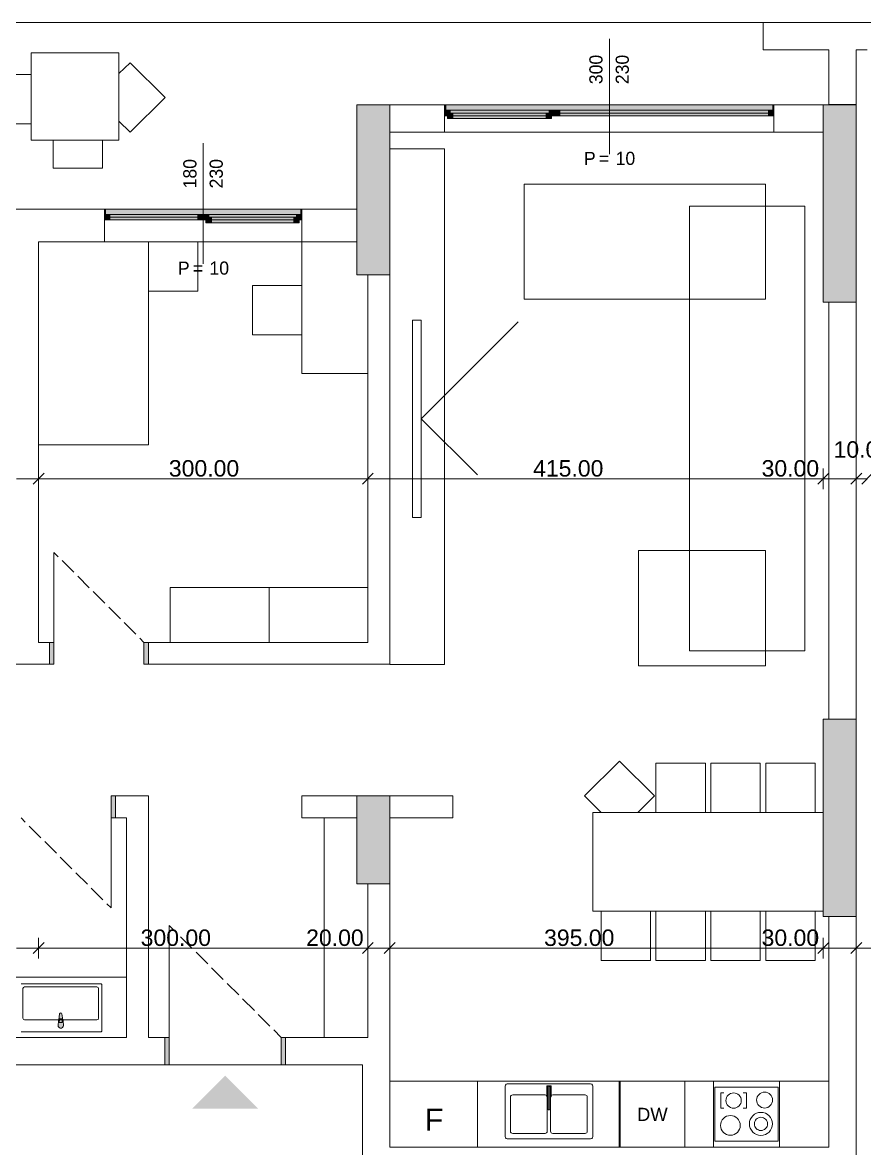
# Model space of a CAD drawing. Header units: millimetres. Extents: x 5493291 to 5652041, y -5155064 to -5098765.
# Drawn here: x 5575959 to 5583631, y -5120854 to -5110591 of the extents above; entities that cross this region are included whole.
import ezdxf

# ---------------------------------------------------------------- set-up
doc = ezdxf.new("R2010")
doc.units = ezdxf.units.MM
doc.header["$MEASUREMENT"] = 0
for name, color, linetype, lineweight in [('Drawing & Figure_Pen_No__1', 7, 'Continuous', 13), ('Drawing & Figure_Pen_No__101', 252, 'Continuous', 13), ('Drawing & Figure_Pen_No__2', 8, 'Continuous', 13)]:
    doc.layers.add(name, color=color, linetype=linetype, lineweight=lineweight)
for name, color, linetype, lineweight, true_color in [('Drawing & Figure_Pen_No__102', 7, 'Continuous', 13, 0xcccccc), ('Drawing & Figure_Pen_No__105', 7, 'Continuous', 13, 0xcae6ff), ('Drawing & Figure_Pen_No__145', 7, 'Continuous', 13, 0x0077b0), ('Drawing & Figure_Pen_No__181', 7, 'Continuous', 5, 0x282828), ('Drawing & Figure_Pen_No__61', 7, 'Continuous', 13, 0x6a6a6a), ('Drawing & Figure_Pen_No__62', 7, 'Continuous', 13, 0xaaaaaa), ('Drawing & Figure_Pen_No__65', 7, 'Continuous', 20, 0x80c2ff)]:
    doc.layers.add(name, color=color, linetype=linetype, lineweight=lineweight, true_color=true_color)
doc.styles.add('GENERATED_STYLE_1', font='GIL_____.TTF')
doc.styles.add('GENERATED_STYLE_2', font='arial.ttf')
doc.styles.add('GENERATED_STYLE_3', font='ARIALUNI.ttf')

msp = doc.modelspace()

# ---------------------------------------------------------------- hatches: boundary and pattern name
at = {"layer": 'Drawing & Figure_Pen_No__1', "linetype": 'Continuous', "lineweight": 0, "true_color": 0x000000}
for points in [[(5579306, -5111341), (5579006, -5111341), (5579006, -5112891), (5579306, -5112891)], [(5583556, -5111341), (5583255, -5111341), (5583255, -5113139), (5583556, -5113139)], [(5583556, -5116941), (5583255, -5116941), (5583255, -5118741), (5583556, -5118741)], [(5579306, -5118441), (5579306, -5117641), (5579006, -5117641), (5579006, -5118441)], [(5578105, -5120491), (5577805, -5120191), (5577505, -5120491)]]:
    msp.add_hatch(color=18, dxfattribs=at).paths.add_polyline_path(points)
at = {"layer": 'Drawing & Figure_Pen_No__1', "linetype": 'Continuous', "lineweight": 0, "true_color": 0xffffff}
for points in [[(5582805, -5111391), (5582805, -5111341), (5582795, -5111341), (5579815, -5111341), (5579805, -5111341), (5579805, -5111391)], [(5579805, -5111341), (5579805, -5111391), (5579815, -5111391), (5579815, -5111341)], [(5579805, -5111391), (5579805, -5111441), (5579830, -5111441), (5579830, -5111416), (5579856, -5111416), (5579856, -5111391)], [(5579881, -5111466), (5580731, -5111466), (5580731, -5111416), (5580756, -5111416), (5580756, -5111391), (5579856, -5111391), (5579856, -5111416), (5579881, -5111416)], [(5580805, -5111441), (5580805, -5111391), (5580756, -5111391), (5580756, -5111416), (5580780, -5111416), (5580780, -5111441)], [(5580805, -5111391), (5580805, -5111441), (5580855, -5111441), (5580855, -5111391)], [(5582756, -5111441), (5582756, -5111391), (5580855, -5111391), (5580855, -5111441)], [(5582805, -5111441), (5582805, -5111391), (5582756, -5111391), (5582756, -5111441)], [(5582795, -5111341), (5582795, -5111391), (5582805, -5111391), (5582805, -5111341)], [(5579830, -5111416), (5579830, -5111466), (5579881, -5111466), (5579881, -5111416)], [(5579881, -5111416), (5579881, -5111466), (5580731, -5111466), (5580731, -5111416)], [(5580780, -5111466), (5580780, -5111416), (5580731, -5111416), (5580731, -5111466)], [(5576705, -5112341), (5578505, -5112341), (5578505, -5112291), (5578495, -5112291), (5576715, -5112291), (5576705, -5112291)], [(5576715, -5112291), (5576705, -5112291), (5576705, -5112341), (5576715, -5112341)], [(5578505, -5112291), (5578495, -5112291), (5578495, -5112341), (5578505, -5112341)], [(5576705, -5112391), (5576755, -5112391), (5576755, -5112341), (5576705, -5112341)], [(5576755, -5112391), (5577555, -5112391), (5577555, -5112341), (5576755, -5112341)], [(5577605, -5112341), (5577555, -5112341), (5577555, -5112391), (5577605, -5112391)], [(5577605, -5112391), (5577630, -5112391), (5577630, -5112366), (5577655, -5112366), (5577655, -5112341), (5577605, -5112341)], [(5577630, -5112416), (5577680, -5112416), (5577680, -5112366), (5577630, -5112366)], [(5578431, -5112416), (5578431, -5112366), (5578455, -5112366), (5578455, -5112341), (5577655, -5112341), (5577655, -5112366), (5577680, -5112366), (5577680, -5112416)], [(5578431, -5112366), (5577680, -5112366), (5577680, -5112416), (5578431, -5112416)], [(5578480, -5112366), (5578431, -5112366), (5578431, -5112416), (5578480, -5112416)], [(5578505, -5112341), (5578455, -5112341), (5578455, -5112366), (5578480, -5112366), (5578480, -5112391), (5578505, -5112391)], [(5576205, -5116241), (5576205, -5116441), (5576245, -5116441), (5576245, -5116241)], [(5577105, -5116441), (5577105, -5116241), (5577065, -5116241), (5577065, -5116441)], [(5576805, -5117841), (5576805, -5117641), (5576765, -5117641), (5576765, -5117841)], [(5576282, -5119732), (5576284, -5119743), (5576291, -5119751), (5576302, -5119756), (5576313, -5119756), (5576322, -5119751), (5576329, -5119743), (5576332, -5119732), (5576328, -5119690), (5576325, -5119680), (5576318, -5119627), (5576315, -5119620), (5576307, -5119618), (5576300, -5119620), (5576296, -5119627), (5576289, -5119680), (5576286, -5119690)], [(5577255, -5119841), (5577255, -5120091), (5577295, -5120091), (5577295, -5119841)], [(5578355, -5120091), (5578355, -5119841), (5578315, -5119841), (5578315, -5120091)], [(5580775, -5120347), (5580775, -5120282), (5580735, -5120282), (5580735, -5120347), (5580747, -5120347), (5580747, -5120296), (5580749, -5120290), (5580756, -5120287), (5580761, -5120290), (5580764, -5120296), (5580764, -5120347)], [(5580764, -5120494), (5580764, -5120296), (5580761, -5120290), (5580756, -5120287), (5580749, -5120290), (5580747, -5120296), (5580747, -5120494), (5580749, -5120501), (5580756, -5120503), (5580761, -5120501)], [(5580736, -5120383), (5580747, -5120383), (5580747, -5120348), (5580736, -5120348)], [(5580775, -5120383), (5580775, -5120348), (5580764, -5120348), (5580764, -5120383)]]:
    msp.add_hatch(color=7, dxfattribs=at).paths.add_polyline_path(points)

# ---------------------------------------------------------------- linework, layer by layer
at = {"layer": 'Drawing & Figure_Pen_No__1', "color": 7, "linetype": 'Continuous', "lineweight": 13}
for points in [[(5594405, -5110591), (5565005, -5110591)], [(5594405, -5110591), (5565005, -5110591)], [(5584506, -5110591), (5582706, -5110591)], [(5582706, -5110591), (5582706, -5110841)], [(5582706, -5110841), (5583306, -5110841)], [(5583306, -5110841), (5583306, -5111339)], [(5583556, -5111339), (5583556, -5110841)], [(5583556, -5110841), (5583656, -5110841)], [(5579306, -5111341), (5579006, -5111341)], [(5579006, -5111341), (5579006, -5112891)], [(5579805, -5111341), (5579306, -5111341)], [(5579306, -5111341), (5579306, -5111591)], [(5579306, -5112891), (5579306, -5111341)], [(5579805, -5111341), (5579805, -5111391)], [(5579805, -5111341), (5579805, -5111391)], [(5579805, -5111391), (5579805, -5111441)], [(5582805, -5111341), (5582805, -5111391)], [(5582805, -5111341), (5582805, -5111391)], [(5583255, -5111341), (5582805, -5111341)], [(5582805, -5111391), (5582805, -5111441)], [(5583255, -5111591), (5583255, -5111341)], [(5583556, -5111341), (5583255, -5111341)], [(5583255, -5111341), (5583255, -5113139)], [(5583306, -5111339), (5583556, -5111339)], [(5583556, -5113139), (5583556, -5111341)], [(5579805, -5111441), (5579805, -5111591)], [(5582805, -5111441), (5582805, -5111591)], [(5579306, -5111591), (5579805, -5111591)], [(5582805, -5111591), (5583255, -5111591)], [(5576705, -5112291), (5575305, -5112291)], [(5576705, -5112291), (5576705, -5112341)], [(5576705, -5112291), (5576705, -5112341)], [(5578505, -5112291), (5578505, -5112341)], [(5578505, -5112291), (5578505, -5112341)], [(5579006, -5112291), (5578505, -5112291)], [(5579006, -5112591), (5579006, -5112291)], [(5576705, -5112341), (5576705, -5112391)], [(5576705, -5112391), (5576705, -5112591)], [(5578505, -5112341), (5578505, -5112391)], [(5578505, -5112391), (5578505, -5112591)], [(5576105, -5116241), (5576105, -5112591)], [(5576105, -5112591), (5576705, -5112591)], [(5578505, -5112591), (5579006, -5112591)], [(5579006, -5112891), (5579306, -5112891)], [(5579105, -5112891), (5579105, -5116241)], [(5579306, -5112891), (5579105, -5112891)], [(5579306, -5116241), (5579306, -5112891)], [(5583255, -5113139), (5583556, -5113139)], [(5583306, -5113139), (5583306, -5116941)], [(5583556, -5113139), (5583306, -5113139)], [(5583556, -5116941), (5583556, -5113139)], [(5576105, -5114844), (5576105, -5114656)], [(5579105, -5114844), (5579105, -5114656)], [(5583255, -5114844), (5583255, -5114656)], [(5583556, -5114844), (5583556, -5114656)], [(5575905, -5114750), (5576105, -5114750)], [(5576105, -5114750), (5579105, -5114750)], [(5579105, -5114750), (5583255, -5114750)], [(5583255, -5114750), (5583556, -5114750)], [(5583556, -5114750), (5583656, -5114750)], [(5576205, -5116241), (5576105, -5116241)], [(5576205, -5116241), (5576183, -5116241)], [(5576205, -5116241), (5576183, -5116241)], [(5576205, -5116241), (5576183, -5116241)], [(5576205, -5116241), (5576205, -5116441)], [(5576205, -5116241), (5576205, -5116441)], [(5576205, -5116241), (5576205, -5116441)], [(5577105, -5116241), (5577127, -5116241)], [(5577105, -5116241), (5577105, -5116441)], [(5579105, -5116241), (5577105, -5116241)], [(5577105, -5116241), (5577105, -5116441)], [(5577105, -5116241), (5577105, -5116441)], [(5577105, -5116241), (5577127, -5116241)], [(5577105, -5116241), (5577127, -5116241)], [(5579306, -5116441), (5579306, -5116241)], [(5575805, -5116441), (5576205, -5116441)], [(5576205, -5116441), (5576183, -5116441)], [(5576205, -5116441), (5576183, -5116441)], [(5576205, -5116441), (5576183, -5116441)], [(5577105, -5116441), (5577127, -5116441)], [(5577105, -5116441), (5579306, -5116441)], [(5577105, -5116441), (5577127, -5116441)], [(5577105, -5116441), (5577127, -5116441)], [(5583556, -5116941), (5583255, -5116941)], [(5583255, -5116941), (5583255, -5118741)], [(5583306, -5116941), (5583556, -5116941)], [(5583556, -5118741), (5583556, -5116941)], [(5576805, -5117641), (5576827, -5117641)], [(5576805, -5117841), (5576805, -5117641)], [(5576905, -5117641), (5576805, -5117641)], [(5576805, -5117841), (5576805, -5117641)], [(5576805, -5117841), (5576805, -5117641)], [(5576805, -5117641), (5576827, -5117641)], [(5576805, -5117641), (5576827, -5117641)], [(5577105, -5117641), (5576905, -5117641)], [(5577105, -5119841), (5577105, -5117641)], [(5579006, -5117641), (5578505, -5117641)], [(5578505, -5117641), (5578505, -5117841)], [(5579006, -5117841), (5579006, -5117641)], [(5579306, -5117641), (5579006, -5117641)], [(5579006, -5117641), (5579006, -5118441)], [(5579879, -5117641), (5579306, -5117641)], [(5579306, -5117641), (5579306, -5117841)], [(5579306, -5118441), (5579306, -5117641)], [(5579879, -5117841), (5579879, -5117641)], [(5576805, -5117841), (5576827, -5117841)], [(5576805, -5117841), (5576905, -5117841)], [(5576805, -5117841), (5576827, -5117841)], [(5576805, -5117841), (5576827, -5117841)], [(5576905, -5117841), (5576905, -5119841)], [(5578505, -5117841), (5579006, -5117841)], [(5579306, -5117841), (5579879, -5117841)], [(5579006, -5118441), (5579306, -5118441)], [(5579105, -5118441), (5579105, -5119841)], [(5579306, -5118441), (5579105, -5118441)], [(5579306, -5119841), (5579306, -5118441)], [(5583255, -5118741), (5583556, -5118741)], [(5583306, -5118741), (5583306, -5120841)], [(5583556, -5118741), (5583306, -5118741)], [(5583556, -5123742), (5583556, -5118741)], [(5576105, -5119121), (5576105, -5118934)], [(5579105, -5119121), (5579105, -5118934)], [(5579306, -5119121), (5579306, -5118934)], [(5583255, -5119121), (5583255, -5118934)], [(5583556, -5119121), (5583556, -5118934)], [(5575905, -5119027), (5576105, -5119027)], [(5576105, -5119027), (5579105, -5119027)], [(5579105, -5119027), (5579306, -5119027)], [(5579306, -5119027), (5583255, -5119027)], [(5583255, -5119027), (5583556, -5119027)], [(5583556, -5119027), (5583906, -5119027)], [(5576905, -5119841), (5574800, -5119841)], [(5577255, -5119841), (5577105, -5119841)], [(5577255, -5119841), (5577233, -5119841)], [(5577255, -5119841), (5577233, -5119841)], [(5577255, -5119841), (5577233, -5119841)], [(5577255, -5119841), (5577255, -5120091)], [(5577255, -5119841), (5577255, -5120091)], [(5577255, -5119841), (5577255, -5120091)], [(5578355, -5119841), (5578377, -5119841)], [(5578355, -5119841), (5578355, -5120091)], [(5579105, -5119841), (5578355, -5119841)], [(5578355, -5119841), (5578355, -5120091)], [(5578355, -5119841), (5578355, -5120091)], [(5578355, -5119841), (5578377, -5119841)], [(5578355, -5119841), (5578377, -5119841)], [(5579306, -5120091), (5579306, -5119841)], [(5579055, -5120092), (5561955, -5120092)], [(5566455, -5120091), (5577255, -5120091)], [(5577255, -5120091), (5577233, -5120091)], [(5577255, -5120091), (5577233, -5120091)], [(5577255, -5120091), (5577233, -5120091)], [(5578355, -5120091), (5578377, -5120091)], [(5578355, -5120091), (5579055, -5120091)], [(5578355, -5120091), (5578377, -5120091)], [(5578355, -5120091), (5578377, -5120091)], [(5579055, -5120091), (5579055, -5121892)], [(5579055, -5121892), (5579055, -5120092)], [(5579306, -5120841), (5579306, -5120091)], [(5583306, -5120841), (5579306, -5120841)]]:
    msp.add_lwpolyline(points, dxfattribs=at)
at = {"layer": 'Drawing & Figure_Pen_No__101', "color": 252, "linetype": 'Continuous', "lineweight": 13}
for points in [[(5576037, -5110866), (5576837, -5110866)], [(5576037, -5111664), (5576037, -5110866)], [(5576837, -5110866), (5576837, -5111664)], [(5576837, -5111057), (5576939, -5110958)], [(5576939, -5110958), (5577257, -5111274)], [(5575588, -5111064), (5576037, -5111064)], [(5576037, -5111064), (5576037, -5111514)], [(5577257, -5111274), (5576939, -5111592)], [(5576939, -5111592), (5576837, -5111491)], [(5576037, -5111514), (5575588, -5111514)], [(5576837, -5111664), (5576037, -5111664)], [(5576237, -5111919), (5576237, -5111664)], [(5576688, -5111664), (5576688, -5111919)], [(5579805, -5111741), (5579306, -5111741)], [(5579306, -5111741), (5579306, -5116443)], [(5579805, -5116443), (5579805, -5111741)], [(5576688, -5111919), (5576237, -5111919)], [(5580529, -5113114), (5580529, -5112064)], [(5580529, -5112064), (5582729, -5112064)], [(5582729, -5112064), (5582729, -5113114)], [(5582037, -5116319), (5582037, -5112264)], [(5582037, -5112264), (5583087, -5112264)], [(5583087, -5112264), (5583087, -5116319)], [(5576105, -5114441), (5576105, -5112591)], [(5576105, -5112591), (5577105, -5112591)], [(5577105, -5112591), (5577105, -5114441)], [(5577105, -5112591), (5577105, -5113041)], [(5577555, -5112591), (5577105, -5112591)], [(5577555, -5113041), (5577555, -5112591)], [(5579006, -5112591), (5578505, -5112591)], [(5578505, -5112591), (5578505, -5113791)], [(5579006, -5112891), (5579006, -5112591)], [(5577105, -5113041), (5577555, -5113041)], [(5578505, -5112987), (5578055, -5112987)], [(5578055, -5112987), (5578055, -5113437)], [(5578505, -5113437), (5578505, -5112987)], [(5582729, -5113114), (5580529, -5113114)], [(5579592, -5113303), (5579513, -5113303)], [(5579513, -5113303), (5579513, -5115103)], [(5579592, -5115103), (5579592, -5113303)], [(5579592, -5114203), (5580476, -5113319)], [(5578055, -5113437), (5578505, -5113437)], [(5578505, -5113791), (5579105, -5113791)], [(5579592, -5114203), (5580103, -5114713)], [(5577105, -5114441), (5576105, -5114441)], [(5579513, -5115103), (5579592, -5115103)], [(5581572, -5116454), (5581572, -5115404)], [(5581572, -5115404), (5582729, -5115404)], [(5582729, -5115404), (5582729, -5116454)], [(5578205, -5115741), (5577305, -5115741)], [(5577305, -5115741), (5577305, -5116241)], [(5578205, -5116241), (5578205, -5115741)], [(5579105, -5115741), (5578205, -5115741)], [(5578205, -5115741), (5578205, -5116241)], [(5579105, -5116241), (5579105, -5115741)], [(5577305, -5116241), (5578205, -5116241)], [(5578205, -5116241), (5579105, -5116241)], [(5583087, -5116319), (5582037, -5116319)], [(5579306, -5116443), (5579805, -5116443)], [(5582729, -5116454), (5581572, -5116454)], [(5581080, -5117641), (5581398, -5117323)], [(5581398, -5117323), (5581716, -5117641)], [(5581730, -5117342), (5582181, -5117342)], [(5581730, -5117792), (5581730, -5117342)], [(5582181, -5117342), (5582181, -5117792)], [(5582230, -5117342), (5582680, -5117342)], [(5582230, -5117792), (5582230, -5117342)], [(5582680, -5117342), (5582680, -5117792)], [(5582731, -5117342), (5583180, -5117342)], [(5582731, -5117792), (5582731, -5117342)], [(5583180, -5117342), (5583180, -5117792)], [(5581230, -5117792), (5581080, -5117641)], [(5581716, -5117641), (5581565, -5117792)], [(5578706, -5117841), (5578706, -5119841)], [(5581155, -5118692), (5581155, -5117792)], [(5581155, -5117792), (5583255, -5117792)], [(5582181, -5117792), (5581730, -5117792)], [(5582680, -5117792), (5582230, -5117792)], [(5583180, -5117792), (5582731, -5117792)], [(5583255, -5117792), (5583255, -5118692)], [(5583255, -5118692), (5581155, -5118692)], [(5581230, -5118692), (5581680, -5118692)], [(5581230, -5119142), (5581230, -5118692)], [(5581680, -5118692), (5581680, -5119142)], [(5581730, -5118692), (5582181, -5118692)], [(5581730, -5119142), (5581730, -5118692)], [(5582181, -5118692), (5582181, -5119142)], [(5582230, -5118692), (5582680, -5118692)], [(5582230, -5119142), (5582230, -5118692)], [(5582680, -5118692), (5582680, -5119142)], [(5582731, -5118692), (5583180, -5118692)], [(5582731, -5119142), (5582731, -5118692)], [(5583180, -5118692), (5583180, -5119142)], [(5581680, -5119142), (5581230, -5119142)], [(5582181, -5119142), (5581730, -5119142)], [(5582680, -5119142), (5582230, -5119142)], [(5583180, -5119142), (5582731, -5119142)], [(5576905, -5119291), (5574850, -5119291)], [(5576667, -5119352), (5575947, -5119352)], [(5575962, -5119397), (5575962, -5119667)], [(5576637, -5119382), (5575977, -5119382)], [(5576652, -5119667), (5576652, -5119397)], [(5576675, -5119354), (5576667, -5119352)], [(5576680, -5119359), (5576675, -5119354)], [(5576682, -5119367), (5576680, -5119359)], [(5576682, -5119777), (5576682, -5119367)], [(5575977, -5119682), (5576637, -5119682)], [(5576282, -5119732), (5576286, -5119690)], [(5576286, -5119690), (5576289, -5119680)], [(5576289, -5119680), (5576296, -5119627)], [(5576293, -5119692), (5576293, -5119707)], [(5576293, -5119707), (5576321, -5119707)], [(5576296, -5119627), (5576300, -5119620)], [(5576300, -5119620), (5576307, -5119618)], [(5576307, -5119618), (5576315, -5119620)], [(5576315, -5119620), (5576318, -5119627)], [(5576318, -5119627), (5576325, -5119680)], [(5576321, -5119707), (5576321, -5119692)], [(5576325, -5119680), (5576328, -5119690)], [(5576328, -5119690), (5576332, -5119732)], [(5575947, -5119792), (5576667, -5119792)], [(5576284, -5119743), (5576282, -5119732)], [(5576291, -5119751), (5576284, -5119743)], [(5576302, -5119756), (5576291, -5119751)], [(5576313, -5119756), (5576302, -5119756)], [(5576322, -5119751), (5576313, -5119756)], [(5576329, -5119743), (5576322, -5119751)], [(5576332, -5119732), (5576329, -5119743)], [(5576667, -5119792), (5576675, -5119790)], [(5576675, -5119790), (5576680, -5119784)], [(5576680, -5119784), (5576682, -5119777)]]:
    msp.add_lwpolyline(points, dxfattribs=at)
for points in [[(5575962, -5119397, -0.413726), (5575977, -5119382)], [(5576637, -5119382, -0.413747), (5576652, -5119397)], [(5575977, -5119682, -0.413726), (5575962, -5119667)], [(5576289, -5119680, -0.245716), (5576307, -5119671, -0.264317), (5576325, -5119680)], [(5576293, -5119692, -0.413711), (5576307, -5119678, -0.413753), (5576321, -5119692)], [(5576652, -5119667, -0.413747), (5576637, -5119682)]]:
    msp.add_lwpolyline(points, format="xyb", dxfattribs=at)
at = {"layer": 'Drawing & Figure_Pen_No__102', "color": 254, "linetype": 'Continuous', "lineweight": 13, "true_color": 0xcccccc}
for points in [[(5581405, -5120241), (5580105, -5120241)], [(5580105, -5120841), (5580105, -5120241)], [(5580355, -5120286), (5580358, -5120276)], [(5580355, -5120746), (5580355, -5120286)], [(5580358, -5120276), (5580365, -5120269)], [(5580365, -5120269), (5580375, -5120266)], [(5580375, -5120266), (5581135, -5120266)], [(5580735, -5120347), (5580735, -5120282)], [(5580735, -5120282), (5580775, -5120282)], [(5580747, -5120296), (5580749, -5120290)], [(5580749, -5120290), (5580747, -5120296)], [(5580747, -5120494), (5580747, -5120296)], [(5580747, -5120296), (5580747, -5120347)], [(5580749, -5120290), (5580756, -5120287)], [(5580756, -5120287), (5580749, -5120290)], [(5580756, -5120287), (5580761, -5120290)], [(5580761, -5120290), (5580756, -5120287)], [(5580761, -5120290), (5580764, -5120296)], [(5580764, -5120296), (5580761, -5120290)], [(5580764, -5120296), (5580764, -5120494)], [(5580764, -5120347), (5580764, -5120296)], [(5580775, -5120282), (5580775, -5120347)], [(5581135, -5120266), (5581145, -5120269)], [(5581145, -5120269), (5581153, -5120276)], [(5581153, -5120276), (5581155, -5120286)], [(5581155, -5120286), (5581155, -5120746)], [(5581995, -5120241), (5581395, -5120241)], [(5581395, -5120841), (5581395, -5120241)], [(5581405, -5120841), (5581405, -5120241)], [(5581995, -5120841), (5581995, -5120241)], [(5582855, -5120241), (5582255, -5120241)], [(5582255, -5120841), (5582255, -5120241)], [(5582266, -5120786), (5582266, -5120296)], [(5582266, -5120296), (5582845, -5120296)], [(5582845, -5120296), (5582845, -5120786)], [(5582855, -5120841), (5582855, -5120241)], [(5580405, -5120696), (5580405, -5120386)], [(5580425, -5120366), (5580720, -5120366)], [(5580747, -5120347), (5580735, -5120347)], [(5580736, -5120383), (5580736, -5120348)], [(5580736, -5120348), (5580747, -5120348)], [(5580747, -5120383), (5580736, -5120383)], [(5580740, -5120386), (5580740, -5120696)], [(5580747, -5120348), (5580747, -5120383)], [(5580775, -5120347), (5580764, -5120347)], [(5580764, -5120383), (5580764, -5120348)], [(5580764, -5120348), (5580775, -5120348)], [(5580775, -5120383), (5580764, -5120383)], [(5580770, -5120696), (5580770, -5120386)], [(5580775, -5120348), (5580775, -5120383)], [(5580791, -5120366), (5581085, -5120366)], [(5581105, -5120386), (5581105, -5120696)], [(5582321, -5120488), (5582321, -5120348)], [(5582350, -5120348), (5582321, -5120348)], [(5582555, -5120348), (5582526, -5120348)], [(5582555, -5120488), (5582555, -5120348)], [(5580749, -5120501), (5580747, -5120494)], [(5580756, -5120503), (5580749, -5120501)], [(5580761, -5120501), (5580756, -5120503)], [(5580764, -5120494), (5580761, -5120501)], [(5582350, -5120488), (5582321, -5120488)], [(5582555, -5120488), (5582526, -5120488)], [(5580720, -5120716), (5580425, -5120716)], [(5581085, -5120716), (5580791, -5120716)], [(5581405, -5120841), (5580105, -5120841)], [(5580358, -5120756), (5580355, -5120746)], [(5580365, -5120764), (5580358, -5120756)], [(5580375, -5120766), (5580365, -5120764)], [(5581135, -5120766), (5580375, -5120766)], [(5581145, -5120764), (5581135, -5120766)], [(5581153, -5120756), (5581145, -5120764)], [(5581155, -5120746), (5581153, -5120756)], [(5581995, -5120841), (5581395, -5120841)], [(5582855, -5120841), (5582255, -5120841)], [(5582845, -5120786), (5582266, -5120786)]]:
    msp.add_lwpolyline(points, dxfattribs=at)
for points in [[(5580405, -5120386, -0.413718), (5580425, -5120366)], [(5580720, -5120366, -0.413733), (5580740, -5120386)], [(5580770, -5120386, -0.413746), (5580791, -5120366)], [(5581085, -5120366, -0.413746), (5581105, -5120386)], [(5580425, -5120716, -0.413716), (5580405, -5120696)], [(5580740, -5120696, -0.413732), (5580720, -5120716)], [(5580791, -5120716, -0.413745), (5580770, -5120696)], [(5581105, -5120696, -0.413745), (5581085, -5120716)]]:
    msp.add_lwpolyline(points, format="xyb", dxfattribs=at)
for points in [[(5582508, -5120417, 0.414214), (5582438, -5120347, 0.414214), (5582368, -5120417, 0.414214), (5582438, -5120487, 0.414214)], [(5582793, -5120412, 0.414214), (5582721, -5120340, 0.414214), (5582648, -5120412, 0.414214), (5582721, -5120485, 0.414214)], [(5582792, -5120630, 0.414214), (5582687, -5120525, 0.414214), (5582582, -5120630, 0.414214), (5582687, -5120735, 0.414214)], [(5582499, -5120644, 0.414214), (5582409, -5120554, 0.414214), (5582319, -5120644, 0.414214), (5582409, -5120734, 0.414214)], [(5582747, -5120630, 0.414214), (5582687, -5120570, 0.414214), (5582627, -5120630, 0.414214), (5582687, -5120690, 0.414214)]]:
    msp.add_lwpolyline(points, format="xyb", close=True, dxfattribs=at)
at = {"layer": 'Drawing & Figure_Pen_No__145', "color": 144, "linetype": 'Continuous', "lineweight": 13, "true_color": 0x0077b0}
for points in [[(5581306, -5110741), (5581306, -5111791)], [(5577605, -5111691), (5577605, -5112791)], [(5576155, -5114700), (5576055, -5114800)], [(5579155, -5114700), (5579055, -5114800)], [(5583306, -5114700), (5583205, -5114800)], [(5583606, -5114700), (5583505, -5114800)], [(5583705, -5114700), (5583606, -5114800)], [(5576155, -5118977), (5576055, -5119077)], [(5579155, -5118977), (5579055, -5119077)], [(5579355, -5118977), (5579255, -5119077)], [(5583306, -5118977), (5583205, -5119077)], [(5583606, -5118977), (5583505, -5119077)]]:
    msp.add_lwpolyline(points, dxfattribs=at)
at = {"layer": 'Drawing & Figure_Pen_No__181', "color": 250, "linetype": 'Continuous', "lineweight": 5, "true_color": 0x282828}
for points in [[(5576284, -5115460), (5576245, -5115421)], [(5576425, -5115601), (5576319, -5115495)], [(5576567, -5115743), (5576461, -5115637)], [(5576708, -5115884), (5576602, -5115778)], [(5576850, -5116026), (5576744, -5115920)], [(5576991, -5116167), (5576885, -5116061)], [(5577065, -5116241), (5577026, -5116203)], [(5575945, -5117841), (5575984, -5117880)], [(5576019, -5117915), (5576125, -5118022)], [(5576161, -5118057), (5576267, -5118163)], [(5576302, -5118198), (5576408, -5118304)], [(5576444, -5118340), (5576550, -5118446)], [(5576585, -5118481), (5576691, -5118587)], [(5576726, -5118623), (5576765, -5118661)], [(5577363, -5118889), (5577295, -5118821)], [(5577504, -5119031), (5577399, -5118925)], [(5577646, -5119172), (5577540, -5119066)], [(5577788, -5119314), (5577681, -5119208)], [(5577929, -5119455), (5577823, -5119349)], [(5578071, -5119597), (5577964, -5119491)], [(5578212, -5119738), (5578106, -5119632)], [(5578315, -5119841), (5578247, -5119773)]]:
    msp.add_lwpolyline(points, dxfattribs=at)
at = {"layer": 'Drawing & Figure_Pen_No__2', "color": 8, "linetype": 'Continuous', "lineweight": 13}
for points in [[(5582805, -5111341), (5579805, -5111341)], [(5579805, -5111341), (5579805, -5111391)], [(5579815, -5111341), (5579805, -5111341)], [(5579805, -5111341), (5579805, -5111391)], [(5579805, -5111341), (5579805, -5111391)], [(5579805, -5111341), (5579805, -5111391)], [(5579805, -5111391), (5579815, -5111391)], [(5579805, -5111391), (5579856, -5111391)], [(5579805, -5111391), (5579805, -5111441)], [(5579805, -5111391), (5579805, -5111441)], [(5582795, -5111341), (5579815, -5111341)], [(5579815, -5111391), (5579815, -5111341)], [(5579856, -5111391), (5579856, -5111416)], [(5579856, -5111391), (5580756, -5111391)], [(5580756, -5111416), (5580756, -5111391)], [(5580756, -5111391), (5580805, -5111391)], [(5580805, -5111391), (5580855, -5111391)], [(5580855, -5111391), (5580855, -5111441)], [(5580855, -5111391), (5582756, -5111391)], [(5582756, -5111441), (5582756, -5111391)], [(5582756, -5111391), (5582805, -5111391)], [(5582795, -5111341), (5582795, -5111391)], [(5582805, -5111341), (5582795, -5111341)], [(5582795, -5111391), (5582805, -5111391)], [(5582805, -5111391), (5582805, -5111341)], [(5582805, -5111341), (5582805, -5111391)], [(5582805, -5111341), (5582805, -5111391)], [(5582805, -5111341), (5582805, -5111391)], [(5582805, -5111391), (5582805, -5111441)], [(5582805, -5111391), (5582805, -5111441)], [(5579830, -5111441), (5579805, -5111441)], [(5579805, -5111441), (5579805, -5111591)], [(5579856, -5111416), (5579830, -5111416)], [(5579830, -5111416), (5579830, -5111441)], [(5579830, -5111416), (5579881, -5111416)], [(5579830, -5111466), (5579830, -5111416)], [(5579881, -5111466), (5579830, -5111466)], [(5579881, -5111416), (5579881, -5111466)], [(5579881, -5111416), (5580731, -5111416)], [(5580731, -5111441), (5579881, -5111441)], [(5580731, -5111466), (5579881, -5111466)], [(5580731, -5111466), (5579881, -5111466)], [(5580731, -5111466), (5580731, -5111416)], [(5580731, -5111416), (5580780, -5111416)], [(5580780, -5111466), (5580731, -5111466)], [(5580780, -5111416), (5580756, -5111416)], [(5580780, -5111441), (5580780, -5111416)], [(5580780, -5111416), (5580780, -5111466)], [(5580805, -5111441), (5580780, -5111441)], [(5580855, -5111441), (5580805, -5111441)], [(5582756, -5111416), (5580855, -5111416)], [(5582756, -5111441), (5580855, -5111441)], [(5582805, -5111441), (5582756, -5111441)], [(5582805, -5111441), (5582805, -5111591)], [(5582805, -5111591), (5579805, -5111591)], [(5576705, -5112291), (5578505, -5112291)], [(5576705, -5112341), (5576705, -5112291)], [(5576705, -5112291), (5576715, -5112291)], [(5576705, -5112291), (5576705, -5112341)], [(5576705, -5112291), (5576705, -5112341)], [(5576705, -5112291), (5576705, -5112341)], [(5576715, -5112291), (5578495, -5112291)], [(5576715, -5112291), (5576715, -5112341)], [(5578495, -5112341), (5578495, -5112291)], [(5578495, -5112291), (5578505, -5112291)], [(5578505, -5112291), (5578505, -5112341)], [(5578505, -5112291), (5578505, -5112341)], [(5578505, -5112291), (5578505, -5112341)], [(5578505, -5112291), (5578505, -5112341)], [(5576715, -5112341), (5576705, -5112341)], [(5576755, -5112341), (5576705, -5112341)], [(5576705, -5112341), (5576705, -5112391)], [(5576705, -5112341), (5576705, -5112391)], [(5576705, -5112391), (5576755, -5112391)], [(5576705, -5112391), (5576705, -5112591)], [(5576755, -5112391), (5576755, -5112341)], [(5577555, -5112341), (5576755, -5112341)], [(5576755, -5112366), (5577555, -5112366)], [(5576755, -5112391), (5577555, -5112391)], [(5577605, -5112341), (5577555, -5112341)], [(5577555, -5112341), (5577555, -5112391)], [(5577555, -5112391), (5577605, -5112391)], [(5577655, -5112341), (5577605, -5112341)], [(5577605, -5112391), (5577630, -5112391)], [(5577630, -5112391), (5577630, -5112366)], [(5577630, -5112366), (5577655, -5112366)], [(5577680, -5112366), (5577630, -5112366)], [(5577630, -5112366), (5577630, -5112416)], [(5577630, -5112416), (5577680, -5112416)], [(5577655, -5112366), (5577655, -5112341)], [(5578455, -5112341), (5577655, -5112341)], [(5577680, -5112416), (5577680, -5112366)], [(5578431, -5112366), (5577680, -5112366)], [(5577680, -5112391), (5578431, -5112391)], [(5577680, -5112416), (5578431, -5112416)], [(5577680, -5112416), (5578431, -5112416)], [(5578480, -5112366), (5578431, -5112366)], [(5578431, -5112366), (5578431, -5112416)], [(5578431, -5112416), (5578480, -5112416)], [(5578505, -5112341), (5578455, -5112341)], [(5578455, -5112341), (5578455, -5112366)], [(5578455, -5112366), (5578480, -5112366)], [(5578480, -5112366), (5578480, -5112391)], [(5578480, -5112416), (5578480, -5112366)], [(5578480, -5112391), (5578505, -5112391)], [(5578505, -5112341), (5578495, -5112341)], [(5578505, -5112341), (5578505, -5112391)], [(5578505, -5112341), (5578505, -5112391)], [(5578505, -5112391), (5578505, -5112591)], [(5576705, -5112591), (5578505, -5112591)]]:
    msp.add_lwpolyline(points, dxfattribs=at)
at = {"layer": 'Drawing & Figure_Pen_No__61', "color": 251, "linetype": 'Continuous', "lineweight": 13, "true_color": 0x6a6a6a}
for points in [[(5576245, -5116241), (5576245, -5115421)], [(5576205, -5116241), (5576245, -5116241)], [(5576205, -5116441), (5576205, -5116241)], [(5576245, -5116241), (5576245, -5116441)], [(5577065, -5116441), (5577065, -5116241)], [(5577065, -5116241), (5577105, -5116241)], [(5577105, -5116241), (5577105, -5116441)], [(5576245, -5116441), (5576205, -5116441)], [(5577105, -5116441), (5577065, -5116441)], [(5576765, -5117841), (5576765, -5117641)], [(5576765, -5117641), (5576805, -5117641)], [(5576805, -5117641), (5576805, -5117841)], [(5576805, -5117841), (5576765, -5117841)], [(5576765, -5117841), (5576765, -5118661)], [(5577295, -5119841), (5577295, -5118821)], [(5577255, -5119841), (5577295, -5119841)], [(5577255, -5120091), (5577255, -5119841)], [(5577295, -5119841), (5577295, -5120091)], [(5578315, -5120091), (5578315, -5119841)], [(5578315, -5119841), (5578355, -5119841)], [(5578355, -5119841), (5578355, -5120091)], [(5577295, -5120091), (5577255, -5120091)], [(5578355, -5120091), (5578315, -5120091)]]:
    msp.add_lwpolyline(points, dxfattribs=at)
at = {"layer": 'Drawing & Figure_Pen_No__62', "color": 253, "linetype": 'Continuous', "lineweight": 13, "true_color": 0xaaaaaa}
for points in [[(5579306, -5120241), (5583306, -5120241)], [(5579306, -5120841), (5579306, -5120241)], [(5583306, -5120241), (5583306, -5120841)], [(5583306, -5120841), (5579306, -5120841)]]:
    msp.add_lwpolyline(points, dxfattribs=at)

# ---------------------------------------------------------------- texts
at = {"layer": 'Drawing & Figure_Pen_No__1', "color": 7, "linetype": 'Continuous', "lineweight": 13, "char_height": 120, "attachment_point": 7, "rotation": 90, "style": 'GENERATED_STYLE_1'}
for s, insert in [('\\A1;{\\pql;\\fGill Sans MT|b0|i0|c0|p0;\\W1.000000;300}', (5581245, -5111153)), ('\\A1;{\\pql;\\fGill Sans MT|b0|i0|c0|p0;\\W1.000000;230}', (5581485, -5111153)), ('\\A1;{\\pql;\\fGill Sans MT|b0|i0|c0|p0;\\W1.000000;180}', (5577545, -5112103)), ('\\A1;{\\pql;\\fGill Sans MT|b0|i0|c0|p0;\\W1.000000;230}', (5577785, -5112103))]:
    msp.add_mtext(s, dxfattribs=dict(at, insert=insert))
at = {"layer": 'Drawing & Figure_Pen_No__1', "color": 7, "linetype": 'Continuous', "lineweight": 13, "attachment_point": 7}
for s, insert, char_height, style in [('\\A1;{\\pql;\\fGill Sans MT|b0|i0|c0|p0;\\W1.000000;P}', (5581074, -5111890), 120, 'GENERATED_STYLE_1'), ('\\A1;{\\pql;\\fGill Sans MT|b0|i0|c0|p0;\\W1.000000;=}', (5581211, -5111890), 120, 'GENERATED_STYLE_1'), ('\\A1;{\\pql;\\fGill Sans MT|b0|i0|c0|p0;\\W1.000000;10}', (5581363, -5111891), 120, 'GENERATED_STYLE_1'), ('\\A1;{\\pql;\\fGill Sans MT|b0|i0|c0|p0;\\W1.000000; }', (5581162, -5111890), 120, 'GENERATED_STYLE_1'), ('\\A1;{\\pql;\\fGill Sans MT|b0|i0|c0|p0;\\W1.000000; }', (5581314, -5111890), 120, 'GENERATED_STYLE_1'), ('\\A1;{\\pql;\\fGill Sans MT|b0|i0|c0|p0;\\W1.000000;P}', (5577374, -5112890), 120, 'GENERATED_STYLE_1'), ('\\A1;{\\pql;\\fGill Sans MT|b0|i0|c0|p0;\\W1.000000;=}', (5577511, -5112890), 120, 'GENERATED_STYLE_1'), ('\\A1;{\\pql;\\fGill Sans MT|b0|i0|c0|p0;\\W1.000000;10}', (5577662, -5112891), 120, 'GENERATED_STYLE_1'), ('\\A1;{\\pql;\\fGill Sans MT|b0|i0|c0|p0;\\W1.000000; }', (5577462, -5112890), 120, 'GENERATED_STYLE_1'), ('\\A1;{\\pql;\\fGill Sans MT|b0|i0|c0|p0;\\W1.000000; }', (5577613, -5112890), 120, 'GENERATED_STYLE_1'), ('\\A1;{\\pql;\\fArial|b0|i0|c0|p0;\\W1.000000;10.00}', (5583349, -5114560), 150, 'GENERATED_STYLE_2'), ('\\A1;{\\pql;\\fArial|b0|i0|c0|p0;\\W1.000000;300.00}', (5577292, -5114732), 150, 'GENERATED_STYLE_2'), ('\\A1;{\\pql;\\fArial|b0|i0|c0|p0;\\W1.000000;415.00}', (5580611, -5114732), 150, 'GENERATED_STYLE_2'), ('\\A1;{\\pql;\\fArial|b0|i0|c0|p0;\\W1.000000;30.00}', (5582693, -5114732), 150, 'GENERATED_STYLE_2'), ('\\A1;{\\pql;\\fArial|b0|i0|c0|p0;\\W1.000000;300.00}', (5577035, -5119010), 150, 'GENERATED_STYLE_2'), ('\\A1;{\\pql;\\fArial|b0|i0|c0|p0;\\W1.000000;20.00}', (5578543, -5119010), 150, 'GENERATED_STYLE_2'), ('\\A1;{\\pql;\\fArial|b0|i0|c0|p0;\\W1.000000;395.00}', (5580711, -5119010), 150, 'GENERATED_STYLE_2'), ('\\A1;{\\pql;\\fArial|b0|i0|c0|p0;\\W1.000000;30.00}', (5582693, -5119010), 150, 'GENERATED_STYLE_2')]:
    msp.add_mtext(s, dxfattribs=dict(at, insert=insert, char_height=char_height, style=style))
at = {"layer": 'Drawing & Figure_Pen_No__105', "color": 254, "linetype": 'Continuous', "lineweight": 13, "true_color": 0xcae6ff, "insert": (5581558, -5120603), "char_height": 120, "attachment_point": 7, "style": 'GENERATED_STYLE_2'}
msp.add_mtext('\\A1;{\\pql;\\fArial|b0|i0|c0|p0;\\W1.000000;DW}', dxfattribs=at)
at = {"layer": 'Drawing & Figure_Pen_No__65', "color": 151, "linetype": 'Continuous', "lineweight": 20, "true_color": 0x80c2ff, "insert": (5579623, -5120691), "char_height": 200.01, "attachment_point": 7, "style": 'GENERATED_STYLE_3'}
msp.add_mtext('\\A1;{\\pql;\\fArial Unicode MS|b0|i0|c0|p0;\\W1.000000;F}', dxfattribs=at)

doc.saveas('drawing.dxf')
